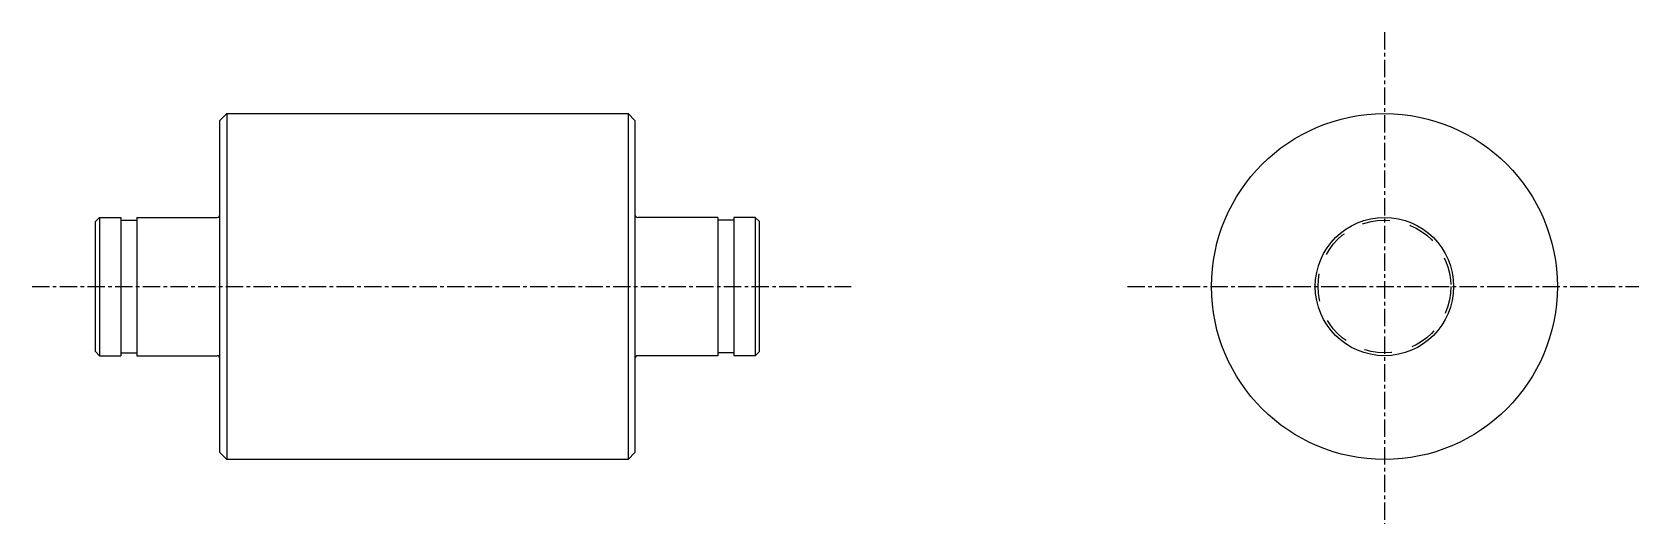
# Model space of a CAD drawing. Extents: x 86 to 202, y 55 to 185.
# Drawn here: x 86.2 to 202.3, y 149.8 to 185.4 of the extents above; entities outside this region: 2.
import ezdxf

# ---------------------------------------------------------------- set-up
doc = ezdxf.new("R2010")
doc.units = 0
doc.linetypes.add('CENTER', pattern=[2, 1.25, -0.25, 0.25, -0.25])
doc.linetypes.add('DASHED', pattern=[3.5, 2, -1.5])
doc.layers.get('0').update_dxf_attribs({"linetype": 'CONTINUOUS'})
doc.layers.add('CENTER', color=1, linetype='CENTER')

msp = doc.modelspace()

# ---------------------------------------------------------------- linework, layer by layer
for p, q in [((99.77, 178.98), (100.27, 179.48)), ((99.77, 154.98), (99.77, 178.98)), ((100.27, 179.48), (129.27, 179.48)), ((100.27, 179.48), (100.27, 154.48)), ((129.27, 179.48), (129.27, 154.48)), ((129.27, 179.48), (129.77, 178.98)), ((129.77, 178.98), (129.77, 154.98)), ((100.27, 173.23), (100.27, 173.23)), ((90.77, 162.28), (90.77, 171.68)), ((138.77, 162.28), (138.77, 171.68)), ((100.27, 166.98), (100.27, 166.98)), ((100.27, 154.48), (99.77, 154.98)), ((129.27, 154.48), (100.27, 154.48)), ((129.77, 154.98), (129.27, 154.48))]:
    msp.add_line(p, q)
at = {"linetype": 'CONTINUOUS'}
for p, q in [((90.77, 171.68), (91.07, 171.98)), ((92.62, 171.98), (92.62, 161.98)), ((93.77, 171.98), (93.77, 161.98)), ((135.77, 171.98), (135.77, 161.98)), ((136.92, 171.98), (136.92, 161.98)), ((138.77, 171.68), (138.47, 171.98)), ((92.62, 171.78), (93.77, 171.78)), ((136.92, 171.78), (135.77, 171.78)), ((90.77, 162.28), (91.07, 161.98)), ((92.62, 162.18), (93.77, 162.18)), ((136.92, 162.18), (135.77, 162.18)), ((138.77, 162.28), (138.47, 161.98))]:
    msp.add_line(p, q, dxfattribs=at)
at = {"color": 7, "linetype": 'CONTINUOUS'}
for p, q in [((91.07, 171.98), (91.07, 161.98)), ((91.07, 171.98), (92.62, 171.98)), ((93.77, 171.98), (99.57, 171.98)), ((135.77, 171.98), (129.97, 171.98)), ((138.47, 171.98), (136.92, 171.98)), ((138.47, 171.98), (138.47, 161.98)), ((91.07, 161.98), (92.62, 161.98)), ((93.77, 161.98), (99.57, 161.98)), ((135.77, 161.98), (129.97, 161.98)), ((138.47, 161.98), (136.92, 161.98))]:
    msp.add_line(p, q, dxfattribs=at)
at = {"linetype": 'CONTINUOUS'}
msp.add_circle((183.94, 166.98), 12.5, dxfattribs=at)
at = {"color": 7, "linetype": 'CONTINUOUS'}
msp.add_circle((183.94, 166.98), 5, dxfattribs=at)
at = {"color": 3, "linetype": 'DASHED'}
msp.add_circle((183.94, 166.98), 4.8, dxfattribs=at)
at = {"linetype": 'CONTINUOUS'}
for centre, start, end in [((99.57, 172.18), 270, 0), ((129.97, 172.18), 180, 270), ((99.57, 161.78), 0, 90), ((129.97, 161.78), 90, 180)]:
    msp.add_arc(centre, 0.2, start, end, dxfattribs=at)
at = {"layer": 'CENTER', "color": 1, "linetype": 'CENTER'}
for p, q in [((183.94, 185.37), (183.94, 149.82)), ((86.2, 166.98), (145.4, 166.98)), ((165.37, 166.98), (202.33, 166.98))]:
    msp.add_line(p, q, dxfattribs=at)

# ---------------------------------------------------------------- texts
for s, p in [('SFRZ 25-30-F9-B3-P10-T9-S3-Q10', (91.51, 69.84)), ('SFRZ25', (91.51, 54.84))]:
    msp.add_text(s, height=4).set_placement(p)

doc.saveas('drawing.dxf')
